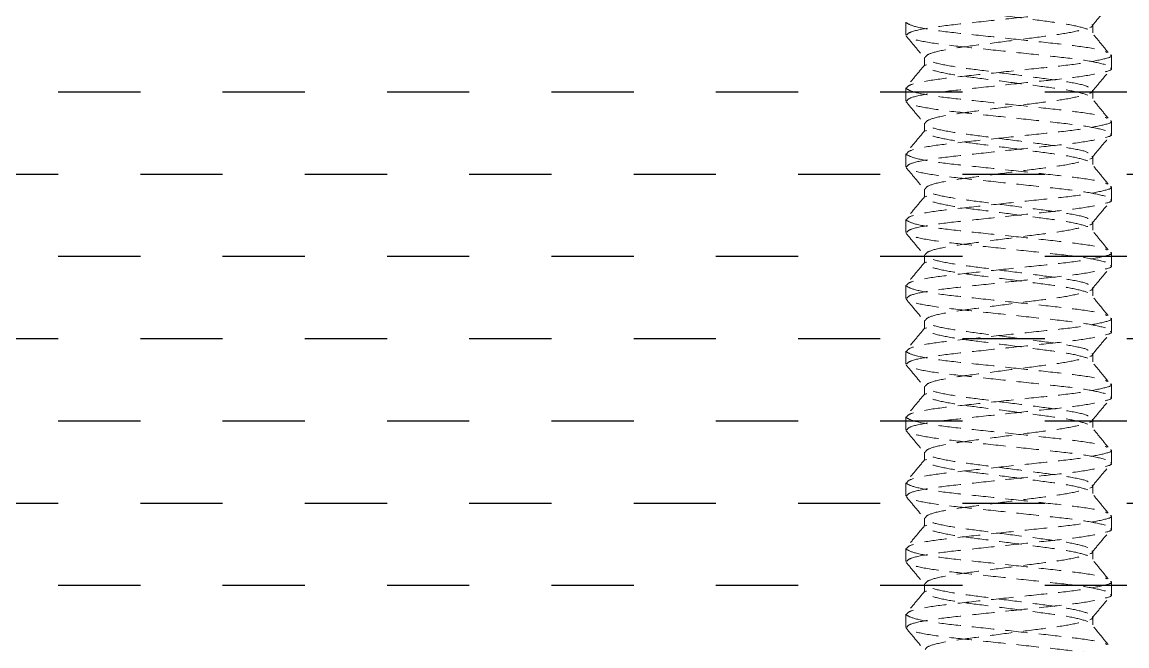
# Model space of a CAD drawing. Header units: millimetres. Extents: x 1522 to 2996, y -37 to 935.
# Drawn here: x 2295.18 to 2343.52, y 242.61 to 269.89 of the extents above; entities that cross this region are included whole.
import ezdxf

# ---------------------------------------------------------------- set-up
doc = ezdxf.new("R2010")
doc.units = ezdxf.units.MM
doc.linetypes.add('HIDDEN', pattern=[1.905, 1.27, -0.635])

# ---------------------------------------------------------------- blocks, each defined once
blk = doc.blocks.new('clampattachmentsideview')
at = {"linetype": 'Continuous'}
h = blk.add_hatch(dxfattribs=at)
h.set_pattern_fill('DASH', scale=37.203671, style=0)
h.set_pattern_definition([(0, (2388.1104, -134.014), (4.650459, 4.650459), [4.65046, -4.65046])])
h.paths.add_polyline_path([(3482.705, 103.273), (3482.705, 307.893), (3036.261, 307.893), (3036.261, 103.273)], flags=0)
at = {"color": 7, "linetype": 'HIDDEN', "lineweight": 0}
for p, q in [((3383.883, 251.824), (3383.883, 251.082)), ((3394.455, 251.219), (3394.455, 251.684)), ((3384.938, 249.824), (3384.938, 249.359)), ((3395.509, 249.221), (3395.509, 249.964)), ((3383.883, 248.103), (3383.883, 247.361)), ((3394.455, 247.498), (3394.455, 247.963)), ((3395.509, 245.501), (3395.509, 246.243)), ((3384.938, 246.103), (3384.938, 245.638)), ((3383.883, 244.383), (3383.883, 243.641)), ((3394.455, 243.778), (3394.455, 244.243)), ((3395.509, 241.781), (3395.509, 242.523)), ((3384.938, 242.383), (3384.938, 241.918)), ((3383.883, 240.663), (3383.883, 239.92)), ((3394.455, 240.058), (3394.455, 240.523)), ((3395.509, 238.06), (3395.509, 238.802)), ((3384.938, 238.662), (3384.938, 238.197)), ((3383.883, 236.942), (3383.883, 236.2)), ((3394.455, 236.337), (3394.455, 236.802)), ((3395.509, 234.34), (3395.509, 235.082)), ((3384.938, 234.942), (3384.938, 234.477)), ((3383.883, 233.222), (3383.883, 232.48)), ((3394.455, 232.617), (3394.455, 233.082)), ((3395.509, 230.62), (3395.509, 231.362)), ((3384.938, 231.222), (3384.938, 230.757)), ((3383.883, 229.501), (3383.883, 228.759)), ((3394.455, 228.896), (3394.455, 229.362)), ((3384.938, 227.501), (3384.938, 227.036)), ((3395.509, 226.899), (3395.509, 227.641)), ((3383.883, 225.781), (3383.883, 225.039)), ((3394.455, 225.176), (3394.455, 225.641)), ((3384.938, 223.781), (3384.938, 223.316)), ((3395.509, 223.179), (3395.509, 223.921)), ((3383.883, 222.061), (3383.883, 221.319)), ((3394.455, 221.456), (3394.455, 221.921)), ((3384.938, 220.061), (3384.938, 219.596)), ((3395.509, 219.458), (3395.509, 220.201)), ((3383.883, 218.34), (3383.883, 217.598)), ((3394.455, 217.735), (3394.455, 218.2))]:
    blk.add_line(p, q, dxfattribs=at)
for points, knots in [([(3394.18, 251.42), (3393.897, 251.504), (3393.344, 251.668), (3391.769, 251.88), (3389.933, 252.122), (3388.05, 252.365), (3386.403, 252.575), (3385.31, 252.828), (3384.837, 253.004), (3384.999, 253.108), (3385.042, 253.136)], [0, 0, 0, 0, 0.13827, 0.27093, 0.407969, 0.545007, 0.677667, 0.815937, 0.950577, 1, 1, 1, 1]), ([(3383.93, 251.082), (3383.977, 251.147), (3384.079, 251.288), (3385.292, 251.531), (3387.149, 251.741), (3389.411, 251.984), (3391.705, 252.227), (3393.723, 252.436), (3395.035, 252.69), (3395.617, 252.847), (3395.477, 252.932), (3395.462, 252.942)], [0, 0, 0, 0, 0.108896, 0.236284, 0.358554, 0.484819, 0.611084, 0.733354, 0.860742, 0.984819, 1, 1, 1, 1]), ([(3394.431, 251.628), (3394.607, 251.84), (3394.96, 252.262), (3395.313, 252.684), (3395.489, 252.895)], [0, 0, 0, 0, 0.499921, 1, 1, 1, 1]), ([(3383.89, 251.796), (3384.012, 251.722), (3384.261, 251.571), (3385.694, 251.318), (3387.681, 251.108), (3389.981, 250.866), (3392.251, 250.623), (3394.07, 250.414), (3395.122, 250.222), (3395.23, 250.127), (3395.25, 250.11)], [0, 0, 0, 0, 0.137096, 0.277851, 0.412952, 0.552465, 0.691979, 0.827079, 0.967834, 1, 1, 1, 1]), ([(3384.974, 249.823), (3385.013, 249.889), (3385.096, 250.031), (3386.091, 250.275), (3387.611, 250.485), (3389.463, 250.727), (3391.34, 250.97), (3392.994, 251.18), (3394.066, 251.433), (3394.543, 251.59), (3394.43, 251.675), (3394.418, 251.684)], [0, 0, 0, 0, 0.109711, 0.237124, 0.359367, 0.485644, 0.611921, 0.734164, 0.861577, 0.985644, 1, 1, 1, 1]), ([(3395.329, 250.107), (3395.157, 250.317), (3394.813, 250.737), (3394.47, 251.158), (3394.298, 251.368)], [0, 0, 0, 0, 0.500016, 1, 1, 1, 1]), ([(3383.903, 251.035), (3384.08, 250.824), (3384.433, 250.402), (3384.785, 249.979), (3384.962, 249.768)], [0, 0, 0, 0, 0.50008, 1, 1, 1, 1]), ([(3395.173, 249.421), (3394.828, 249.505), (3394.152, 249.67), (3392.229, 249.881), (3389.987, 250.124), (3387.679, 250.366), (3385.697, 250.576), (3384.295, 250.822), (3384.053, 250.966), (3383.939, 251.033)], [0, 0, 0, 0, 0.147324, 0.288729, 0.434754, 0.580778, 0.722184, 0.869508, 1, 1, 1, 1]), ([(3384.961, 249.414), (3384.784, 249.203), (3384.432, 248.781), (3384.079, 248.358), (3383.902, 248.147)], [0, 0, 0, 0, 0.499923, 1, 1, 1, 1]), ([(3395.462, 249.964), (3395.477, 249.954), (3395.617, 249.869), (3395.035, 249.712), (3393.723, 249.458), (3391.705, 249.248), (3389.411, 249.006), (3387.149, 248.763), (3385.292, 248.553), (3384.079, 248.31), (3383.977, 248.169), (3383.93, 248.103)], [0, 0, 0, 0, 0.015181, 0.139258, 0.266646, 0.388916, 0.515181, 0.641446, 0.763716, 0.891104, 1, 1, 1, 1]), ([(3394.18, 247.699), (3393.897, 247.783), (3393.344, 247.948), (3391.769, 248.16), (3389.933, 248.402), (3388.05, 248.645), (3386.403, 248.855), (3385.31, 249.108), (3384.837, 249.284), (3384.999, 249.388), (3385.042, 249.416)], [0, 0, 0, 0, 0.13827, 0.27093, 0.407968, 0.545007, 0.677667, 0.815937, 0.950577, 1, 1, 1, 1]), ([(3394.193, 248.153), (3394.189, 248.157), (3394.097, 248.238), (3393.264, 248.416), (3391.791, 248.624), (3389.928, 248.867), (3388.046, 249.11), (3386.422, 249.32), (3385.284, 249.563), (3385.087, 249.705), (3384.996, 249.77)], [0, 0, 0, 0, 0.007133, 0.154051, 0.295008, 0.440616, 0.586225, 0.727182, 0.8741, 1, 1, 1, 1]), ([(3383.93, 247.361), (3383.977, 247.426), (3384.079, 247.568), (3385.292, 247.811), (3387.149, 248.021), (3389.411, 248.263), (3391.705, 248.506), (3393.723, 248.716), (3395.035, 248.97), (3395.617, 249.127), (3395.477, 249.212), (3395.462, 249.221)], [0, 0, 0, 0, 0.108896, 0.236284, 0.358554, 0.484819, 0.611084, 0.733354, 0.860742, 0.984819, 1, 1, 1, 1]), ([(3394.431, 247.908), (3394.607, 248.119), (3394.96, 248.542), (3395.313, 248.964), (3395.489, 249.175)], [0, 0, 0, 0, 0.499926, 1, 1, 1, 1]), ([(3383.89, 248.076), (3384.012, 248.001), (3384.261, 247.851), (3385.694, 247.598), (3387.681, 247.388), (3389.981, 247.145), (3392.251, 246.903), (3394.07, 246.694), (3395.122, 246.502), (3395.23, 246.407), (3395.25, 246.389)], [0, 0, 0, 0, 0.137096, 0.277851, 0.412952, 0.552465, 0.691979, 0.827079, 0.967834, 1, 1, 1, 1]), ([(3384.974, 246.103), (3385.013, 246.169), (3385.096, 246.311), (3386.091, 246.554), (3387.611, 246.764), (3389.463, 247.007), (3391.34, 247.25), (3392.994, 247.459), (3394.066, 247.713), (3394.543, 247.87), (3394.43, 247.954), (3394.418, 247.963)], [0, 0, 0, 0, 0.109711, 0.237124, 0.359367, 0.485644, 0.611921, 0.734164, 0.861577, 0.985644, 1, 1, 1, 1]), ([(3395.329, 246.386), (3395.157, 246.597), (3394.813, 247.017), (3394.47, 247.438), (3394.298, 247.648)], [0, 0, 0, 0, 0.500016, 1, 1, 1, 1]), ([(3383.903, 247.315), (3384.08, 247.103), (3384.433, 246.681), (3384.785, 246.259), (3384.962, 246.048)], [0, 0, 0, 0, 0.50007, 1, 1, 1, 1]), ([(3395.173, 245.7), (3394.828, 245.785), (3394.152, 245.949), (3392.229, 246.161), (3389.987, 246.403), (3387.679, 246.646), (3385.697, 246.856), (3384.295, 247.102), (3384.053, 247.245), (3383.939, 247.313)], [0, 0, 0, 0, 0.147324, 0.288729, 0.434754, 0.580778, 0.722184, 0.869508, 1, 1, 1, 1]), ([(3395.462, 246.243), (3395.477, 246.234), (3395.617, 246.149), (3395.035, 245.992), (3393.723, 245.738), (3391.705, 245.528), (3389.411, 245.285), (3387.149, 245.043), (3385.292, 244.833), (3384.079, 244.59), (3383.977, 244.448), (3383.93, 244.383)], [0, 0, 0, 0, 0.015181, 0.139258, 0.266646, 0.388916, 0.515181, 0.641446, 0.763716, 0.891104, 1, 1, 1, 1]), ([(3384.961, 245.694), (3384.784, 245.483), (3384.432, 245.06), (3384.079, 244.638), (3383.902, 244.427)], [0, 0, 0, 0, 0.499933, 1, 1, 1, 1]), ([(3394.18, 243.979), (3393.897, 244.063), (3393.344, 244.228), (3391.769, 244.439), (3389.933, 244.682), (3388.05, 244.924), (3386.403, 245.134), (3385.31, 245.388), (3384.837, 245.563), (3384.999, 245.667), (3385.042, 245.695)], [0, 0, 0, 0, 0.13827, 0.27093, 0.407969, 0.545007, 0.677667, 0.815937, 0.950577, 1, 1, 1, 1]), ([(3394.193, 244.433), (3394.189, 244.436), (3394.097, 244.518), (3393.264, 244.695), (3391.791, 244.904), (3389.928, 245.147), (3388.046, 245.389), (3386.422, 245.599), (3385.284, 245.843), (3385.087, 245.984), (3384.996, 246.05)], [0, 0, 0, 0, 0.007133, 0.154051, 0.295008, 0.440616, 0.586225, 0.727182, 0.8741, 1, 1, 1, 1]), ([(3383.93, 243.641), (3383.977, 243.706), (3384.079, 243.847), (3385.292, 244.091), (3387.149, 244.3), (3389.411, 244.543), (3391.705, 244.786), (3393.723, 244.996), (3395.035, 245.249), (3395.617, 245.407), (3395.477, 245.492), (3395.462, 245.501)], [0, 0, 0, 0, 0.108896, 0.236284, 0.358554, 0.484819, 0.611084, 0.733354, 0.860742, 0.984819, 1, 1, 1, 1]), ([(3394.431, 244.188), (3394.607, 244.399), (3394.96, 244.821), (3395.313, 245.243), (3395.489, 245.454)], [0, 0, 0, 0, 0.499921, 1, 1, 1, 1]), ([(3383.89, 244.355), (3384.012, 244.281), (3384.261, 244.131), (3385.694, 243.878), (3387.681, 243.668), (3389.981, 243.425), (3392.251, 243.182), (3394.07, 242.973), (3395.122, 242.781), (3395.23, 242.687), (3395.25, 242.669)], [0, 0, 0, 0, 0.137096, 0.277851, 0.412952, 0.552465, 0.691979, 0.827079, 0.967834, 1, 1, 1, 1]), ([(3384.974, 242.383), (3385.013, 242.448), (3385.096, 242.59), (3386.091, 242.834), (3387.611, 243.044), (3389.463, 243.286), (3391.34, 243.529), (3392.994, 243.739), (3394.066, 243.993), (3394.543, 244.149), (3394.43, 244.234), (3394.418, 244.243)], [0, 0, 0, 0, 0.1097113, 0.2371238, 0.3593667, 0.4856439, 0.6119214, 0.7341645, 0.8615771, 0.9856442, 1, 1, 1, 1]), ([(3395.329, 242.666), (3395.157, 242.876), (3394.813, 243.297), (3394.47, 243.717), (3394.298, 243.927)], [0, 0, 0, 0, 0.500016, 1, 1, 1, 1]), ([(3383.903, 243.594), (3384.08, 243.383), (3384.433, 242.961), (3384.785, 242.539), (3384.962, 242.327)], [0, 0, 0, 0, 0.50008, 1, 1, 1, 1]), ([(3395.173, 241.98), (3394.828, 242.064), (3394.152, 242.229), (3392.229, 242.441), (3389.987, 242.683), (3387.679, 242.926), (3385.697, 243.135), (3384.295, 243.381), (3384.053, 243.525), (3383.939, 243.592)], [0, 0, 0, 0, 0.147324, 0.288729, 0.434754, 0.580778, 0.722184, 0.869508, 1, 1, 1, 1]), ([(3395.462, 242.523), (3395.477, 242.513), (3395.617, 242.428), (3395.035, 242.271), (3393.723, 242.017), (3391.705, 241.808), (3389.411, 241.565), (3387.149, 241.322), (3385.292, 241.112), (3384.079, 240.869), (3383.977, 240.728), (3383.93, 240.663)], [0, 0, 0, 0, 0.015181, 0.139258, 0.266646, 0.388916, 0.515181, 0.641446, 0.763716, 0.891104, 1, 1, 1, 1]), ([(3384.961, 241.973), (3384.784, 241.762), (3384.432, 241.34), (3384.079, 240.918), (3383.902, 240.706)], [0, 0, 0, 0, 0.499923, 1, 1, 1, 1]), ([(3394.18, 240.259), (3393.897, 240.343), (3393.344, 240.507), (3391.769, 240.719), (3389.933, 240.961), (3388.05, 241.204), (3386.403, 241.414), (3385.31, 241.667), (3384.837, 241.843), (3384.999, 241.947), (3385.042, 241.975)], [0, 0, 0, 0, 0.13827, 0.27093, 0.407968, 0.545007, 0.677667, 0.815937, 0.950577, 1, 1, 1, 1]), ([(3394.193, 240.712), (3394.189, 240.716), (3394.097, 240.798), (3393.264, 240.975), (3391.791, 241.183), (3389.928, 241.426), (3388.046, 241.669), (3386.422, 241.879), (3385.284, 242.122), (3385.087, 242.264), (3384.996, 242.329)], [0, 0, 0, 0, 0.007133, 0.154051, 0.295008, 0.440616, 0.586225, 0.727182, 0.8741, 1, 1, 1, 1]), ([(3383.93, 239.92), (3383.977, 239.986), (3384.079, 240.127), (3385.292, 240.37), (3387.149, 240.58), (3389.411, 240.823), (3391.705, 241.065), (3393.723, 241.275), (3395.035, 241.529), (3395.617, 241.686), (3395.477, 241.771), (3395.462, 241.781)], [0, 0, 0, 0, 0.108896, 0.236284, 0.358554, 0.484819, 0.611084, 0.733354, 0.860742, 0.984819, 1, 1, 1, 1]), ([(3394.431, 240.467), (3394.607, 240.678), (3394.96, 241.101), (3395.313, 241.523), (3395.489, 241.734)], [0, 0, 0, 0, 0.499931, 1, 1, 1, 1]), ([(3383.89, 240.635), (3384.012, 240.561), (3384.261, 240.41), (3385.694, 240.157), (3387.681, 239.947), (3389.981, 239.705), (3392.251, 239.462), (3394.07, 239.253), (3395.122, 239.061), (3395.23, 238.966), (3395.25, 238.949)], [0, 0, 0, 0, 0.137096, 0.277851, 0.412952, 0.552465, 0.691979, 0.827079, 0.967834, 1, 1, 1, 1]), ([(3384.974, 238.662), (3385.013, 238.728), (3385.096, 238.87), (3386.091, 239.114), (3387.611, 239.323), (3389.463, 239.566), (3391.34, 239.809), (3392.994, 240.019), (3394.066, 240.272), (3394.543, 240.429), (3394.43, 240.514), (3394.418, 240.523)], [0, 0, 0, 0, 0.109711, 0.237124, 0.359367, 0.485644, 0.611921, 0.734164, 0.861577, 0.985644, 1, 1, 1, 1]), ([(3395.329, 238.946), (3395.157, 239.156), (3394.813, 239.576), (3394.47, 239.997), (3394.298, 240.207)], [0, 0, 0, 0, 0.500016, 1, 1, 1, 1]), ([(3383.903, 239.874), (3384.08, 239.663), (3384.433, 239.241), (3384.785, 238.818), (3384.962, 238.607)], [0, 0, 0, 0, 0.50008, 1, 1, 1, 1]), ([(3395.173, 238.26), (3394.828, 238.344), (3394.152, 238.509), (3392.229, 238.72), (3389.987, 238.962), (3387.679, 239.205), (3385.697, 239.415), (3384.295, 239.661), (3384.053, 239.805), (3383.939, 239.872)], [0, 0, 0, 0, 0.147324, 0.288729, 0.434754, 0.580778, 0.722184, 0.869508, 1, 1, 1, 1]), ([(3395.462, 238.802), (3395.477, 238.793), (3395.617, 238.708), (3395.035, 238.551), (3393.723, 238.297), (3391.705, 238.087), (3389.411, 237.844), (3387.149, 237.602), (3385.292, 237.392), (3384.079, 237.149), (3383.977, 237.007), (3383.93, 236.942)], [0, 0, 0, 0, 0.015181, 0.139258, 0.266646, 0.388916, 0.515181, 0.641446, 0.763716, 0.891104, 1, 1, 1, 1]), ([(3384.961, 238.253), (3384.784, 238.042), (3384.432, 237.619), (3384.079, 237.197), (3383.902, 236.986)], [0, 0, 0, 0, 0.499928, 1, 1, 1, 1]), ([(3394.18, 236.538), (3393.897, 236.622), (3393.344, 236.787), (3391.769, 236.999), (3389.933, 237.241), (3388.05, 237.484), (3386.403, 237.693), (3385.31, 237.947), (3384.837, 238.123), (3384.999, 238.227), (3385.042, 238.254)], [0, 0, 0, 0, 0.13827, 0.27093, 0.407969, 0.545007, 0.677667, 0.815937, 0.950577, 1, 1, 1, 1]), ([(3394.193, 236.992), (3394.189, 236.996), (3394.097, 237.077), (3393.264, 237.255), (3391.791, 237.463), (3389.928, 237.706), (3388.046, 237.949), (3386.422, 238.159), (3385.284, 238.402), (3385.087, 238.543), (3384.996, 238.609)], [0, 0, 0, 0, 0.007133, 0.154051, 0.295008, 0.440617, 0.586225, 0.727182, 0.8741, 1, 1, 1, 1]), ([(3383.93, 236.2), (3383.977, 236.265), (3384.079, 236.407), (3385.292, 236.65), (3387.149, 236.86), (3389.411, 237.102), (3391.705, 237.345), (3393.723, 237.555), (3395.035, 237.809), (3395.617, 237.966), (3395.477, 238.051), (3395.462, 238.06)], [0, 0, 0, 0, 0.108896, 0.236284, 0.358554, 0.484819, 0.611084, 0.733354, 0.860742, 0.984819, 1, 1, 1, 1]), ([(3394.431, 236.747), (3394.607, 236.958), (3394.96, 237.38), (3395.313, 237.803), (3395.489, 238.014)], [0, 0, 0, 0, 0.499921, 1, 1, 1, 1]), ([(3383.89, 236.914), (3384.012, 236.84), (3384.261, 236.69), (3385.694, 236.437), (3387.681, 236.227), (3389.981, 235.984), (3392.251, 235.741), (3394.07, 235.533), (3395.122, 235.341), (3395.23, 235.246), (3395.25, 235.228)], [0, 0, 0, 0, 0.137096, 0.277851, 0.412952, 0.552465, 0.691979, 0.827079, 0.967834, 1, 1, 1, 1]), ([(3384.974, 234.942), (3385.013, 235.008), (3385.096, 235.15), (3386.091, 235.393), (3387.611, 235.603), (3389.463, 235.846), (3391.34, 236.088), (3392.994, 236.298), (3394.066, 236.552), (3394.543, 236.709), (3394.43, 236.793), (3394.418, 236.802)], [0, 0, 0, 0, 0.1097113, 0.2371238, 0.3593667, 0.4856439, 0.6119214, 0.7341645, 0.8615771, 0.9856442, 1, 1, 1, 1]), ([(3395.329, 235.225), (3395.157, 235.436), (3394.813, 235.856), (3394.47, 236.276), (3394.298, 236.487)], [0, 0, 0, 0, 0.500016, 1, 1, 1, 1]), ([(3383.903, 236.153), (3384.08, 235.942), (3384.433, 235.52), (3384.785, 235.098), (3384.962, 234.887)], [0, 0, 0, 0, 0.50008, 1, 1, 1, 1]), ([(3395.173, 234.539), (3394.828, 234.623), (3394.152, 234.788), (3392.229, 235), (3389.987, 235.242), (3387.679, 235.485), (3385.697, 235.695), (3384.295, 235.94), (3384.053, 236.084), (3383.939, 236.152)], [0, 0, 0, 0, 0.147324, 0.288729, 0.434754, 0.580778, 0.722184, 0.869508, 1, 1, 1, 1]), ([(3395.462, 235.082), (3395.477, 235.073), (3395.617, 234.988), (3395.035, 234.83), (3393.723, 234.577), (3391.705, 234.367), (3389.411, 234.124), (3387.149, 233.881), (3385.292, 233.672), (3384.079, 233.428), (3383.977, 233.287), (3383.93, 233.222)], [0, 0, 0, 0, 0.015181, 0.139258, 0.266646, 0.388916, 0.515181, 0.641446, 0.763716, 0.891104, 1, 1, 1, 1]), ([(3384.961, 234.533), (3384.784, 234.322), (3384.432, 233.899), (3384.079, 233.477), (3383.902, 233.266)], [0, 0, 0, 0, 0.499923, 1, 1, 1, 1]), ([(3394.18, 232.818), (3393.897, 232.902), (3393.344, 233.067), (3391.769, 233.278), (3389.933, 233.52), (3388.05, 233.763), (3386.403, 233.973), (3385.31, 234.227), (3384.837, 234.402), (3384.999, 234.506), (3385.042, 234.534)], [0, 0, 0, 0, 0.13827, 0.27093, 0.407968, 0.545007, 0.677667, 0.815937, 0.950577, 1, 1, 1, 1]), ([(3394.193, 233.271), (3394.189, 233.275), (3394.097, 233.357), (3393.264, 233.534), (3391.791, 233.743), (3389.928, 233.986), (3388.046, 234.228), (3386.422, 234.438), (3385.284, 234.681), (3385.087, 234.823), (3384.996, 234.888)], [0, 0, 0, 0, 0.007133, 0.154051, 0.295008, 0.440616, 0.586225, 0.727182, 0.8741, 1, 1, 1, 1]), ([(3383.93, 232.48), (3383.977, 232.545), (3384.079, 232.686), (3385.292, 232.929), (3387.149, 233.139), (3389.411, 233.382), (3391.705, 233.625), (3393.723, 233.834), (3395.035, 234.088), (3395.617, 234.245), (3395.477, 234.331), (3395.462, 234.34)], [0, 0, 0, 0, 0.108896, 0.236284, 0.358554, 0.484819, 0.611084, 0.733354, 0.860742, 0.984819, 1, 1, 1, 1]), ([(3394.431, 233.027), (3394.607, 233.238), (3394.96, 233.66), (3395.313, 234.082), (3395.489, 234.293)], [0, 0, 0, 0, 0.499931, 1, 1, 1, 1]), ([(3383.89, 233.194), (3384.012, 233.12), (3384.261, 232.97), (3385.694, 232.717), (3387.681, 232.507), (3389.981, 232.264), (3392.251, 232.021), (3394.07, 231.812), (3395.122, 231.62), (3395.23, 231.525), (3395.25, 231.508)], [0, 0, 0, 0, 0.137096, 0.277851, 0.412952, 0.552465, 0.691979, 0.827079, 0.967834, 1, 1, 1, 1]), ([(3384.974, 231.222), (3385.013, 231.287), (3385.096, 231.429), (3386.091, 231.673), (3387.611, 231.883), (3389.463, 232.125), (3391.34, 232.368), (3392.994, 232.578), (3394.066, 232.832), (3394.543, 232.988), (3394.43, 233.073), (3394.418, 233.082)], [0, 0, 0, 0, 0.109711, 0.237124, 0.359367, 0.485644, 0.611921, 0.734164, 0.861577, 0.985644, 1, 1, 1, 1]), ([(3395.329, 231.505), (3395.157, 231.715), (3394.813, 232.136), (3394.47, 232.556), (3394.298, 232.766)], [0, 0, 0, 0, 0.500016, 1, 1, 1, 1]), ([(3383.903, 232.433), (3384.08, 232.222), (3384.433, 231.8), (3384.785, 231.378), (3384.962, 231.166)], [0, 0, 0, 0, 0.50008, 1, 1, 1, 1]), ([(3395.173, 230.819), (3394.828, 230.903), (3394.152, 231.068), (3392.229, 231.28), (3389.987, 231.522), (3387.679, 231.765), (3385.697, 231.974), (3384.295, 232.22), (3384.053, 232.364), (3383.939, 232.431)], [0, 0, 0, 0, 0.147324, 0.288729, 0.434754, 0.580778, 0.722184, 0.869508, 1, 1, 1, 1]), ([(3395.462, 231.362), (3395.477, 231.352), (3395.617, 231.267), (3395.035, 231.11), (3393.723, 230.856), (3391.705, 230.646), (3389.411, 230.404), (3387.149, 230.161), (3385.292, 229.951), (3384.079, 229.708), (3383.977, 229.567), (3383.93, 229.501)], [0, 0, 0, 0, 0.015181, 0.139258, 0.266646, 0.388916, 0.515181, 0.641446, 0.763716, 0.891104, 1, 1, 1, 1]), ([(3384.961, 230.812), (3384.784, 230.601), (3384.432, 230.179), (3384.079, 229.756), (3383.902, 229.545)], [0, 0, 0, 0, 0.499928, 1, 1, 1, 1]), ([(3383.93, 228.759), (3383.977, 228.825), (3384.079, 228.966), (3385.292, 229.209), (3387.149, 229.419), (3389.411, 229.662), (3391.705, 229.904), (3393.723, 230.114), (3395.035, 230.368), (3395.617, 230.525), (3395.477, 230.61), (3395.462, 230.62)], [0, 0, 0, 0, 0.108896, 0.236284, 0.358554, 0.484819, 0.611084, 0.733354, 0.860742, 0.984819, 1, 1, 1, 1]), ([(3394.18, 229.097), (3393.897, 229.181), (3393.344, 229.346), (3391.769, 229.558), (3389.933, 229.8), (3388.05, 230.043), (3386.403, 230.253), (3385.31, 230.506), (3384.837, 230.682), (3384.999, 230.786), (3385.042, 230.814)], [0, 0, 0, 0, 0.13827, 0.27093, 0.407969, 0.545007, 0.677667, 0.815937, 0.950577, 1, 1, 1, 1]), ([(3394.193, 229.551), (3394.189, 229.555), (3394.097, 229.636), (3393.264, 229.814), (3391.791, 230.022), (3389.928, 230.265), (3388.046, 230.508), (3386.422, 230.718), (3385.284, 230.961), (3385.087, 231.103), (3384.996, 231.168)], [0, 0, 0, 0, 0.007133, 0.154051, 0.295008, 0.440617, 0.586225, 0.727182, 0.8741, 1, 1, 1, 1]), ([(3394.431, 229.306), (3394.607, 229.517), (3394.96, 229.94), (3395.313, 230.362), (3395.489, 230.573)], [0, 0, 0, 0, 0.499921, 1, 1, 1, 1]), ([(3383.89, 229.474), (3384.012, 229.4), (3384.261, 229.249), (3385.694, 228.996), (3387.681, 228.786), (3389.981, 228.544), (3392.251, 228.301), (3394.07, 228.092), (3395.122, 227.9), (3395.23, 227.805), (3395.25, 227.787)], [0, 0, 0, 0, 0.137096, 0.277851, 0.412952, 0.552465, 0.691979, 0.827079, 0.967834, 1, 1, 1, 1]), ([(3384.974, 227.501), (3385.013, 227.567), (3385.096, 227.709), (3386.091, 227.952), (3387.611, 228.162), (3389.463, 228.405), (3391.34, 228.648), (3392.994, 228.858), (3394.066, 229.111), (3394.543, 229.268), (3394.43, 229.353), (3394.418, 229.361)], [0, 0, 0, 0, 0.109711, 0.237124, 0.359367, 0.485644, 0.611922, 0.734165, 0.861577, 0.985644, 1, 1, 1, 1]), ([(3395.329, 227.785), (3395.157, 227.995), (3394.813, 228.415), (3394.47, 228.836), (3394.298, 229.046)], [0, 0, 0, 0, 0.500016, 1, 1, 1, 1]), ([(3383.903, 228.713), (3384.08, 228.502), (3384.433, 228.079), (3384.785, 227.657), (3384.962, 227.446)], [0, 0, 0, 0, 0.50008, 1, 1, 1, 1]), ([(3395.173, 227.099), (3394.828, 227.183), (3394.152, 227.348), (3392.229, 227.559), (3389.987, 227.801), (3387.679, 228.044), (3385.697, 228.254), (3384.295, 228.5), (3384.053, 228.643), (3383.939, 228.711)], [0, 0, 0, 0, 0.147324, 0.288729, 0.434754, 0.580778, 0.722184, 0.869508, 1, 1, 1, 1]), ([(3395.462, 227.641), (3395.477, 227.632), (3395.617, 227.547), (3395.035, 227.39), (3393.723, 227.136), (3391.705, 226.926), (3389.411, 226.683), (3387.149, 226.441), (3385.292, 226.231), (3384.079, 225.988), (3383.977, 225.846), (3383.93, 225.781)], [0, 0, 0, 0, 0.015181, 0.139258, 0.266646, 0.388916, 0.515181, 0.641446, 0.763716, 0.891104, 1, 1, 1, 1]), ([(3384.961, 227.092), (3384.784, 226.881), (3384.432, 226.458), (3384.079, 226.036), (3383.902, 225.825)], [0, 0, 0, 0, 0.499923, 1, 1, 1, 1]), ([(3383.93, 225.039), (3383.977, 225.104), (3384.079, 225.246), (3385.292, 225.489), (3387.149, 225.699), (3389.411, 225.941), (3391.705, 226.184), (3393.723, 226.394), (3395.035, 226.648), (3395.617, 226.805), (3395.477, 226.89), (3395.462, 226.899)], [0, 0, 0, 0, 0.1088958, 0.2362838, 0.3585543, 0.4848189, 0.6110836, 0.733354, 0.860742, 0.9848189, 1, 1, 1, 1]), ([(3394.18, 225.377), (3393.897, 225.461), (3393.344, 225.626), (3391.769, 225.838), (3389.933, 226.08), (3388.05, 226.322), (3386.403, 226.532), (3385.31, 226.786), (3384.837, 226.961), (3384.999, 227.065), (3385.042, 227.093)], [0, 0, 0, 0, 0.13827, 0.27093, 0.407968, 0.545007, 0.677667, 0.815937, 0.950577, 1, 1, 1, 1]), ([(3394.193, 225.831), (3394.189, 225.835), (3394.097, 225.916), (3393.264, 226.093), (3391.791, 226.302), (3389.928, 226.545), (3388.046, 226.787), (3386.422, 226.997), (3385.284, 227.241), (3385.087, 227.382), (3384.996, 227.448)], [0, 0, 0, 0, 0.007133, 0.154051, 0.295008, 0.440616, 0.586225, 0.727182, 0.8741, 1, 1, 1, 1]), ([(3394.431, 225.586), (3394.607, 225.797), (3394.96, 226.219), (3395.313, 226.641), (3395.489, 226.853)], [0, 0, 0, 0, 0.499931, 1, 1, 1, 1]), ([(3383.89, 225.753), (3384.012, 225.679), (3384.261, 225.529), (3385.694, 225.276), (3387.681, 225.066), (3389.981, 224.823), (3392.251, 224.58), (3394.07, 224.372), (3395.122, 224.18), (3395.23, 224.085), (3395.25, 224.067)], [0, 0, 0, 0, 0.137096, 0.277851, 0.412952, 0.552465, 0.691979, 0.827079, 0.967834, 1, 1, 1, 1]), ([(3384.974, 223.781), (3385.013, 223.847), (3385.096, 223.988), (3386.091, 224.232), (3387.611, 224.442), (3389.463, 224.685), (3391.34, 224.927), (3392.994, 225.137), (3394.066, 225.391), (3394.543, 225.548), (3394.43, 225.632), (3394.418, 225.641)], [0, 0, 0, 0, 0.109711, 0.237124, 0.359367, 0.485644, 0.611921, 0.734164, 0.861577, 0.985644, 1, 1, 1, 1]), ([(3395.329, 224.064), (3395.157, 224.274), (3394.813, 224.695), (3394.47, 225.115), (3394.298, 225.326)], [0, 0, 0, 0, 0.500016, 1, 1, 1, 1]), ([(3383.903, 224.992), (3384.08, 224.781), (3384.433, 224.359), (3384.785, 223.937), (3384.962, 223.726)], [0, 0, 0, 0, 0.50008, 1, 1, 1, 1]), ([(3395.173, 223.378), (3394.828, 223.462), (3394.152, 223.627), (3392.229, 223.839), (3389.987, 224.081), (3387.679, 224.324), (3385.697, 224.534), (3384.295, 224.779), (3384.053, 224.923), (3383.939, 224.991)], [0, 0, 0, 0, 0.147324, 0.288729, 0.434754, 0.580778, 0.722184, 0.869508, 1, 1, 1, 1]), ([(3395.462, 223.921), (3395.477, 223.912), (3395.617, 223.827), (3395.035, 223.669), (3393.723, 223.415), (3391.705, 223.206), (3389.411, 222.963), (3387.149, 222.72), (3385.292, 222.511), (3384.079, 222.267), (3383.977, 222.126), (3383.93, 222.061)], [0, 0, 0, 0, 0.015181, 0.139258, 0.266646, 0.388916, 0.515181, 0.641446, 0.763716, 0.891104, 1, 1, 1, 1]), ([(3384.961, 223.372), (3384.784, 223.16), (3384.432, 222.738), (3384.079, 222.316), (3383.902, 222.105)], [0, 0, 0, 0, 0.499928, 1, 1, 1, 1]), ([(3383.93, 221.319), (3383.977, 221.384), (3384.079, 221.525), (3385.292, 221.768), (3387.149, 221.978), (3389.411, 222.221), (3391.705, 222.464), (3393.723, 222.673), (3395.035, 222.927), (3395.617, 223.084), (3395.477, 223.17), (3395.462, 223.179)], [0, 0, 0, 0, 0.108896, 0.236284, 0.358554, 0.484819, 0.611084, 0.733354, 0.860742, 0.984819, 1, 1, 1, 1]), ([(3394.18, 221.657), (3393.897, 221.741), (3393.344, 221.905), (3391.769, 222.117), (3389.933, 222.359), (3388.05, 222.602), (3386.403, 222.812), (3385.31, 223.066), (3384.837, 223.241), (3384.999, 223.345), (3385.042, 223.373)], [0, 0, 0, 0, 0.13827, 0.27093, 0.407969, 0.545007, 0.677667, 0.815937, 0.950577, 1, 1, 1, 1]), ([(3394.18, 222.122), (3393.897, 222.206), (3393.344, 222.37), (3391.769, 222.582), (3389.934, 222.824), (3388.045, 223.067), (3386.422, 223.277), (3385.284, 223.52), (3385.087, 223.662), (3384.996, 223.727)], [0, 0, 0, 0, 0.147973, 0.289943, 0.436598, 0.583253, 0.725222, 0.873195, 1, 1, 1, 1]), ([(3394.431, 221.865), (3394.607, 222.077), (3394.96, 222.499), (3395.313, 222.921), (3395.489, 223.132)], [0, 0, 0, 0, 0.499921, 1, 1, 1, 1]), ([(3383.89, 222.033), (3384.012, 221.959), (3384.261, 221.808), (3385.694, 221.555), (3387.681, 221.346), (3389.981, 221.103), (3392.251, 220.86), (3394.07, 220.651), (3395.122, 220.459), (3395.23, 220.364), (3395.25, 220.347)], [0, 0, 0, 0, 0.137096, 0.277851, 0.412952, 0.552465, 0.691979, 0.827079, 0.967834, 1, 1, 1, 1]), ([(3384.974, 220.06), (3385.013, 220.126), (3385.096, 220.268), (3386.091, 220.512), (3387.611, 220.722), (3389.463, 220.964), (3391.34, 221.207), (3392.994, 221.417), (3394.066, 221.671), (3394.543, 221.827), (3394.43, 221.912), (3394.418, 221.921)], [0, 0, 0, 0, 0.109711, 0.237124, 0.359367, 0.485644, 0.611922, 0.734165, 0.861577, 0.985644, 1, 1, 1, 1]), ([(3383.903, 221.272), (3384.08, 221.061), (3384.433, 220.639), (3384.785, 220.216), (3384.962, 220.005)], [0, 0, 0, 0, 0.50008, 1, 1, 1, 1]), ([(3395.173, 219.658), (3394.828, 219.742), (3394.152, 219.907), (3392.229, 220.118), (3389.987, 220.361), (3387.679, 220.603), (3385.697, 220.813), (3384.295, 221.059), (3384.053, 221.203), (3383.939, 221.27)], [0, 0, 0, 0, 0.147324, 0.288729, 0.434754, 0.580778, 0.722184, 0.869508, 1, 1, 1, 1]), ([(3395.329, 220.344), (3395.157, 220.554), (3394.813, 220.974), (3394.47, 221.395), (3394.298, 221.605)], [0, 0, 0, 0, 0.500016, 1, 1, 1, 1]), ([(3395.462, 220.201), (3395.477, 220.191), (3395.617, 220.106), (3395.035, 219.949), (3393.723, 219.695), (3391.705, 219.485), (3389.411, 219.243), (3387.149, 219), (3385.292, 218.79), (3384.079, 218.547), (3383.977, 218.406), (3383.93, 218.34)], [0, 0, 0, 0, 0.015181, 0.139258, 0.266646, 0.388916, 0.515181, 0.641446, 0.763716, 0.891104, 1, 1, 1, 1]), ([(3394.18, 218.401), (3393.897, 218.485), (3393.344, 218.65), (3391.769, 218.862), (3389.934, 219.104), (3388.045, 219.347), (3386.422, 219.557), (3385.284, 219.8), (3385.087, 219.942), (3384.996, 220.007)], [0, 0, 0, 0, 0.147973, 0.289943, 0.436597, 0.583252, 0.725222, 0.873195, 1, 1, 1, 1]), ([(3384.961, 219.651), (3384.784, 219.44), (3384.432, 219.018), (3384.079, 218.595), (3383.902, 218.384)], [0, 0, 0, 0, 0.499923, 1, 1, 1, 1]), ([(3383.93, 217.598), (3383.977, 217.663), (3384.079, 217.805), (3385.292, 218.048), (3387.149, 218.258), (3389.411, 218.501), (3391.705, 218.743), (3393.723, 218.953), (3395.035, 219.207), (3395.617, 219.364), (3395.477, 219.449), (3395.462, 219.458)], [0, 0, 0, 0, 0.1088958, 0.2362838, 0.3585543, 0.4848189, 0.6110836, 0.733354, 0.860742, 0.9848189, 1, 1, 1, 1]), ([(3394.18, 217.936), (3393.897, 218.02), (3393.344, 218.185), (3391.769, 218.397), (3389.933, 218.639), (3388.05, 218.882), (3386.403, 219.092), (3385.31, 219.345), (3384.837, 219.521), (3384.999, 219.625), (3385.042, 219.653)], [0, 0, 0, 0, 0.13827, 0.27093, 0.407969, 0.545007, 0.677667, 0.815938, 0.950577, 1, 1, 1, 1]), ([(3394.431, 218.145), (3394.607, 218.356), (3394.96, 218.779), (3395.313, 219.201), (3395.489, 219.412)], [0, 0, 0, 0, 0.499931, 1, 1, 1, 1]), ([(3383.89, 218.313), (3384.012, 218.238), (3384.261, 218.088), (3385.694, 217.835), (3387.681, 217.625), (3389.981, 217.383), (3392.251, 217.14), (3394.07, 216.931), (3395.122, 216.739), (3395.23, 216.644), (3395.25, 216.626)], [0, 0, 0, 0, 0.137096, 0.277851, 0.412952, 0.552465, 0.691979, 0.827079, 0.967834, 1, 1, 1, 1]), ([(3384.974, 216.34), (3385.013, 216.406), (3385.096, 216.548), (3386.091, 216.791), (3387.611, 217.001), (3389.463, 217.244), (3391.34, 217.487), (3392.994, 217.696), (3394.066, 217.95), (3394.543, 218.107), (3394.43, 218.192), (3394.418, 218.2)], [0, 0, 0, 0, 0.109711, 0.237124, 0.359367, 0.485644, 0.611921, 0.734164, 0.861577, 0.985644, 1, 1, 1, 1]), ([(3383.903, 217.552), (3384.08, 217.341), (3384.433, 216.918), (3384.785, 216.496), (3384.962, 216.285)], [0, 0, 0, 0, 0.50008, 1, 1, 1, 1]), ([(3395.173, 215.938), (3394.828, 216.022), (3394.152, 216.186), (3392.229, 216.398), (3389.987, 216.64), (3387.679, 216.883), (3385.697, 217.093), (3384.295, 217.339), (3384.053, 217.482), (3383.939, 217.55)], [0, 0, 0, 0, 0.147324, 0.288729, 0.434754, 0.580778, 0.722184, 0.869508, 1, 1, 1, 1]), ([(3395.329, 216.623), (3395.157, 216.834), (3394.813, 217.254), (3394.47, 217.675), (3394.298, 217.885)], [0, 0, 0, 0, 0.500016, 1, 1, 1, 1])]:
    blk.add_open_spline(points, degree=3, knots=knots, dxfattribs=at)

msp = doc.modelspace()

# ---------------------------------------------------------------- block references
at = {"xscale": 0.7734714251250002, "yscale": 0.7734714251250002, "zscale": 0.7734714251250002}
msp.add_blockref('clampattachmentsideview', (-283.486, 75.109), dxfattribs=at)

doc.saveas('drawing.dxf')
